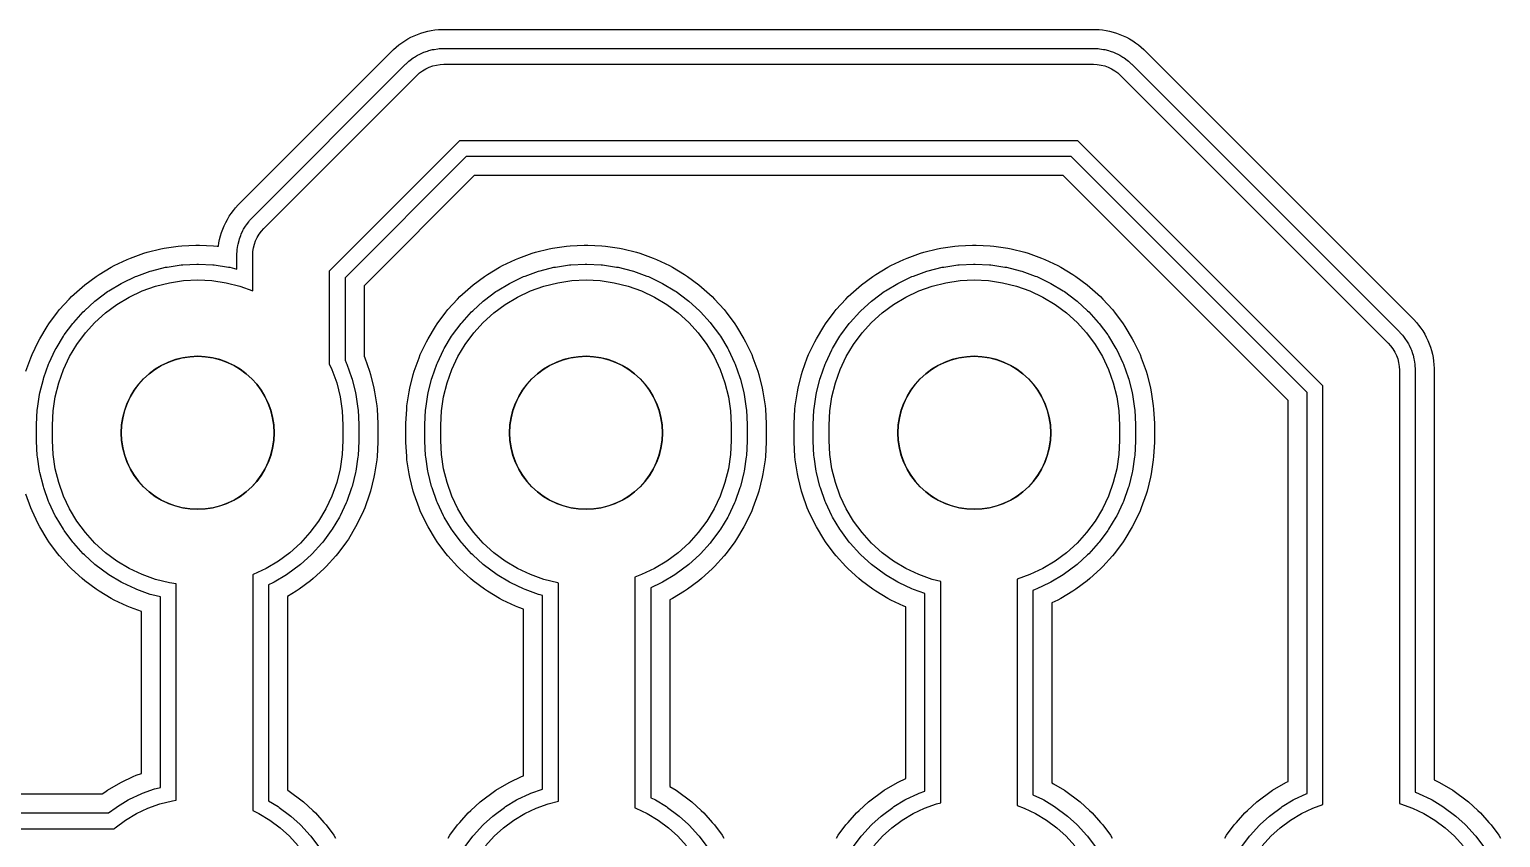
# Model space of a CAD drawing. Header units: millimetres. Extents: x -3 to 103, y -3 to 78.
# Drawn here: x 70.54 to 80.16, y 10.69 to 15.98 of the extents above; entities that cross this region are included whole.
import ezdxf

# ---------------------------------------------------------------- set-up
doc = ezdxf.new("R2010")
doc.units = ezdxf.units.MM
for name, color, linetype in [('COPPER', 1, 'Continuous'), ('DRILL_1p00mm', 5, 'Continuous'), ('ISO_PASS1', 2, 'Continuous'), ('ISO_PASS2', 6, 'Continuous')]:
    doc.layers.add(name, color=color, linetype=linetype)

msp = doc.modelspace()

# ---------------------------------------------------------------- linework, layer by layer
at = {"layer": 'COPPER'}
for points in [[(58.8922, 10.75), (71.093, 10.75), (71.1008, 10.7571), (71.1678, 10.8067), (71.2393, 10.8496), (71.3147, 10.8853), (71.3933, 10.9134), (71.4742, 10.9337), (71.5, 10.9375), (71.5, 12.3515), (71.4547, 12.3583), (71.3642, 12.3809), (71.2765, 12.4123), (71.1922, 12.4522), (71.1122, 12.5001), (71.0373, 12.5556), (70.9682, 12.6182), (70.9056, 12.6873), (70.8501, 12.7622), (70.8022, 12.8422), (70.7623, 12.9265), (70.7309, 13.0142), (70.7083, 13.1047), (70.6946, 13.1969), (70.69, 13.29), (70.69, 13.39), (70.6946, 13.4831), (70.7083, 13.5753), (70.7309, 13.6658), (70.7623, 13.7535), (70.8022, 13.8378), (70.8501, 13.9178), (70.9056, 13.9927), (70.9682, 14.0618), (71.0373, 14.1244), (71.1122, 14.1799), (71.1922, 14.2278), (71.2765, 14.2677), (71.3642, 14.2991), (71.4547, 14.3217), (71.5469, 14.3354), (71.64, 14.34), (71.7331, 14.3354), (71.8253, 14.3217), (71.9158, 14.2991), (72, 14.269), (72, 14.5), (72.0012, 14.5245), (72.0048, 14.5488), (72.0108, 14.5726), (72.019, 14.5957), (72.0295, 14.6178), (72.0421, 14.6389), (72.0567, 14.6586), (72.0732, 14.6768), (73.0732, 15.6768), (73.0914, 15.6933), (73.1111, 15.7079), (73.1322, 15.7205), (73.1543, 15.731), (73.1774, 15.7392), (73.2012, 15.7452), (73.2255, 15.7488), (73.25, 15.75), (77.5, 15.75), (77.5245, 15.7488), (77.5488, 15.7452), (77.5726, 15.7392), (77.5957, 15.731), (77.6178, 15.7205), (77.6389, 15.7079), (77.6586, 15.6933), (77.6768, 15.6768), (79.4268, 13.9268), (79.4433, 13.9086), (79.4579, 13.8889), (79.4705, 13.8678), (79.481, 13.8457), (79.4892, 13.8226), (79.4952, 13.7988), (79.4988, 13.7745), (79.5, 13.75), (79.5, 10.9151), (79.5067, 10.9134), (79.5853, 10.8853), (79.6607, 10.8496), (79.7322, 10.8067), (79.7992, 10.7571), (79.861, 10.701), (79.9171, 10.6392)], [(78.6029, 10.6392), (78.659, 10.701), (78.7208, 10.7571), (78.7878, 10.8067), (78.8593, 10.8496), (78.9347, 10.8853), (79, 10.9087), (79, 13.6464), (77.3964, 15.25), (73.3536, 15.25), (72.5, 14.3964), (72.5, 13.7909), (72.5177, 13.7535), (72.5491, 13.6658), (72.5717, 13.5753), (72.5854, 13.4831), (72.59, 13.39), (72.59, 13.29), (72.5854, 13.1969), (72.5717, 13.1047), (72.5491, 13.0142), (72.5177, 12.9265), (72.4778, 12.8422), (72.4299, 12.7622), (72.3744, 12.6873), (72.3118, 12.6182), (72.2427, 12.5556), (72.1678, 12.5001), (72.0878, 12.4522), (72.0035, 12.4123), (72, 12.411), (72, 10.8689), (72.0407, 10.8496), (72.1122, 10.8067), (72.1792, 10.7571), (72.241, 10.701), (72.2971, 10.6392)], [(73.5229, 10.6392), (73.579, 10.701), (73.6408, 10.7571), (73.7078, 10.8067), (73.7793, 10.8496), (73.8547, 10.8853), (73.9333, 10.9134), (74, 10.9301), (74, 12.3575), (73.9947, 12.3583), (73.9042, 12.3809), (73.8165, 12.4123), (73.7322, 12.4522), (73.6522, 12.5001), (73.5773, 12.5556), (73.5082, 12.6182), (73.4456, 12.6873), (73.3901, 12.7622), (73.3422, 12.8422), (73.3023, 12.9265), (73.2709, 13.0142), (73.2483, 13.1047), (73.2346, 13.1969), (73.23, 13.29), (73.23, 13.39), (73.2346, 13.4831), (73.2483, 13.5753), (73.2709, 13.6658), (73.3023, 13.7535), (73.3422, 13.8378), (73.3901, 13.9178), (73.4456, 13.9927), (73.5082, 14.0618), (73.5773, 14.1244), (73.6522, 14.1799), (73.7322, 14.2278), (73.8165, 14.2677), (73.9042, 14.2991), (73.9947, 14.3217), (74.0869, 14.3354), (74.18, 14.34), (74.2731, 14.3354), (74.3653, 14.3217), (74.4558, 14.2991), (74.5435, 14.2677), (74.6278, 14.2278), (74.7078, 14.1799), (74.7827, 14.1244), (74.8518, 14.0618), (74.9144, 13.9927), (74.9699, 13.9178), (75.0178, 13.8378), (75.0577, 13.7535), (75.0891, 13.6658), (75.1117, 13.5753), (75.1254, 13.4831), (75.13, 13.39), (75.13, 13.29), (75.1254, 13.1969), (75.1117, 13.1047), (75.0891, 13.0142), (75.0577, 12.9265), (75.0178, 12.8422), (74.9699, 12.7622), (74.9144, 12.6873), (74.8518, 12.6182), (74.7827, 12.5556), (74.7078, 12.5001), (74.6278, 12.4522), (74.5435, 12.4123), (74.5, 12.3967), (74.5, 10.8872), (74.5053, 10.8853), (74.5807, 10.8496), (74.6522, 10.8067), (74.7192, 10.7571), (74.781, 10.701), (74.8371, 10.6392)], [(76.0629, 10.6392), (76.119, 10.701), (76.1808, 10.7571), (76.2478, 10.8067), (76.3193, 10.8496), (76.3947, 10.8853), (76.4733, 10.9134), (76.5, 10.9201), (76.5, 12.3669), (76.4442, 12.3809), (76.3565, 12.4123), (76.2722, 12.4522), (76.1922, 12.5001), (76.1173, 12.5556), (76.0482, 12.6182), (75.9856, 12.6873), (75.9301, 12.7622), (75.8822, 12.8422), (75.8423, 12.9265), (75.8109, 13.0142), (75.7883, 13.1047), (75.7746, 13.1969), (75.77, 13.29), (75.77, 13.39), (75.7746, 13.4831), (75.7883, 13.5753), (75.8109, 13.6658), (75.8423, 13.7535), (75.8822, 13.8378), (75.9301, 13.9178), (75.9856, 13.9927), (76.0482, 14.0618), (76.1173, 14.1244), (76.1922, 14.1799), (76.2722, 14.2278), (76.3565, 14.2677), (76.4442, 14.2991), (76.5347, 14.3217), (76.6269, 14.3354), (76.72, 14.34), (76.8131, 14.3354), (76.9053, 14.3217), (76.9958, 14.2991), (77.0835, 14.2677), (77.1678, 14.2278), (77.2478, 14.1799), (77.3227, 14.1244), (77.3918, 14.0618), (77.4544, 13.9927), (77.5099, 13.9178), (77.5578, 13.8378), (77.5977, 13.7535), (77.6291, 13.6658), (77.6517, 13.5753), (77.6654, 13.4831), (77.67, 13.39), (77.67, 13.29), (77.6654, 13.1969), (77.6517, 13.1047), (77.6291, 13.0142), (77.5977, 12.9265), (77.5578, 12.8422), (77.5099, 12.7622), (77.4544, 12.6873), (77.3918, 12.6182), (77.3227, 12.5556), (77.2478, 12.5001), (77.1678, 12.4522), (77.0835, 12.4123), (77, 12.3824), (77, 10.9015), (77.0453, 10.8853), (77.1207, 10.8496), (77.1922, 10.8067), (77.2592, 10.7571), (77.321, 10.701), (77.3771, 10.6392)]]:
    msp.add_lwpolyline(points, dxfattribs=at)
for points in [[(71.2243, 13.6178), (71.199, 13.5757), (71.1781, 13.5313), (71.1615, 13.4851), (71.1496, 13.4375), (71.1424, 13.389), (71.14, 13.34), (71.1424, 13.291), (71.1496, 13.2425), (71.1615, 13.1949), (71.1781, 13.1487), (71.199, 13.1043), (71.2243, 13.0622), (71.2535, 13.0228), (71.2864, 12.9864), (71.3228, 12.9535), (71.3622, 12.9243), (71.4043, 12.899), (71.4487, 12.8781), (71.4949, 12.8615), (71.5425, 12.8496), (71.591, 12.8424), (71.64, 12.84), (71.689, 12.8424), (71.7375, 12.8496), (71.7851, 12.8615), (71.8313, 12.8781), (71.8757, 12.899), (71.9178, 12.9243), (71.9572, 12.9535), (71.9936, 12.9864), (72.0265, 13.0228), (72.0557, 13.0622), (72.081, 13.1043), (72.1019, 13.1487), (72.1185, 13.1949), (72.1304, 13.2425), (72.1376, 13.291), (72.14, 13.34), (72.1376, 13.389), (72.1304, 13.4375), (72.1185, 13.4851), (72.1019, 13.5313), (72.081, 13.5757), (72.0557, 13.6178), (72.0265, 13.6572), (71.9936, 13.6936), (71.9572, 13.7265), (71.9178, 13.7557), (71.8757, 13.781), (71.8313, 13.8019), (71.7851, 13.8185), (71.7375, 13.8304), (71.689, 13.8376), (71.64, 13.84), (71.591, 13.8376), (71.5425, 13.8304), (71.4949, 13.8185), (71.4487, 13.8019), (71.4043, 13.781), (71.3622, 13.7557), (71.3228, 13.7265), (71.2864, 13.6936), (71.2535, 13.6572)], [(73.739, 13.5757), (73.7181, 13.5313), (73.7015, 13.4851), (73.6896, 13.4375), (73.6824, 13.389), (73.68, 13.34), (73.6824, 13.291), (73.6896, 13.2425), (73.7015, 13.1949), (73.7181, 13.1487), (73.739, 13.1043), (73.7643, 13.0622), (73.7935, 13.0228), (73.8264, 12.9864), (73.8628, 12.9535), (73.9022, 12.9243), (73.9443, 12.899), (73.9887, 12.8781), (74.0349, 12.8615), (74.0825, 12.8496), (74.131, 12.8424), (74.18, 12.84), (74.229, 12.8424), (74.2775, 12.8496), (74.3251, 12.8615), (74.3713, 12.8781), (74.4157, 12.899), (74.4578, 12.9243), (74.4972, 12.9535), (74.5336, 12.9864), (74.5665, 13.0228), (74.5957, 13.0622), (74.621, 13.1043), (74.6419, 13.1487), (74.6585, 13.1949), (74.6704, 13.2425), (74.6776, 13.291), (74.68, 13.34), (74.6776, 13.389), (74.6704, 13.4375), (74.6585, 13.4851), (74.6419, 13.5313), (74.621, 13.5757), (74.5957, 13.6178), (74.5665, 13.6572), (74.5336, 13.6936), (74.4972, 13.7265), (74.4578, 13.7557), (74.4157, 13.781), (74.3713, 13.8019), (74.3251, 13.8185), (74.2775, 13.8304), (74.229, 13.8376), (74.18, 13.84), (74.131, 13.8376), (74.0825, 13.8304), (74.0349, 13.8185), (73.9887, 13.8019), (73.9443, 13.781), (73.9022, 13.7557), (73.8628, 13.7265), (73.8264, 13.6936), (73.7935, 13.6572), (73.7643, 13.6178)], [(76.279, 13.5757), (76.2581, 13.5313), (76.2415, 13.4851), (76.2296, 13.4375), (76.2224, 13.389), (76.22, 13.34), (76.2224, 13.291), (76.2296, 13.2425), (76.2415, 13.1949), (76.2581, 13.1487), (76.279, 13.1043), (76.3043, 13.0622), (76.3335, 13.0228), (76.3664, 12.9864), (76.4028, 12.9535), (76.4422, 12.9243), (76.4843, 12.899), (76.5287, 12.8781), (76.5749, 12.8615), (76.6225, 12.8496), (76.671, 12.8424), (76.72, 12.84), (76.769, 12.8424), (76.8175, 12.8496), (76.8651, 12.8615), (76.9113, 12.8781), (76.9557, 12.899), (76.9978, 12.9243), (77.0372, 12.9535), (77.0736, 12.9864), (77.1065, 13.0228), (77.1357, 13.0622), (77.161, 13.1043), (77.1819, 13.1487), (77.1985, 13.1949), (77.2104, 13.2425), (77.2176, 13.291), (77.22, 13.34), (77.2176, 13.389), (77.2104, 13.4375), (77.1985, 13.4851), (77.1819, 13.5313), (77.161, 13.5757), (77.1357, 13.6178), (77.1065, 13.6572), (77.0736, 13.6936), (77.0372, 13.7265), (76.9978, 13.7557), (76.9557, 13.781), (76.9113, 13.8019), (76.8651, 13.8185), (76.8175, 13.8304), (76.769, 13.8376), (76.72, 13.84), (76.671, 13.8376), (76.6225, 13.8304), (76.5749, 13.8185), (76.5287, 13.8019), (76.4843, 13.781), (76.4422, 13.7557), (76.4028, 13.7265), (76.3664, 13.6936), (76.3335, 13.6572), (76.3043, 13.6178)]]:
    msp.add_lwpolyline(points, close=True, dxfattribs=at)
at = {"layer": 'DRILL_1p00mm'}
for centre in [(71.64, 13.34), (74.18, 13.34), (76.72, 13.34)]:
    msp.add_circle(centre, 0.5, dxfattribs=at)
at = {"layer": 'ISO_PASS1'}
for points in [[(58.9652, 10.8536), (71.057, 10.8536), (71.1061, 10.89), (71.1145, 10.8956), (71.1861, 10.9385), (71.195, 10.9433), (71.2704, 10.9789), (71.2798, 10.9828), (71.3584, 11.0109), (71.3681, 11.0139), (71.3964, 11.021), (71.3964, 12.2661), (71.3391, 12.2804), (71.3293, 12.2834), (71.2416, 12.3148), (71.2322, 12.3187), (71.1479, 12.3585), (71.1389, 12.3633), (71.059, 12.4113), (71.0505, 12.4169), (70.9756, 12.4724), (70.9678, 12.4789), (70.8987, 12.5415), (70.8915, 12.5487), (70.8289, 12.6178), (70.8224, 12.6256), (70.7669, 12.7005), (70.7613, 12.709), (70.7133, 12.7889), (70.7085, 12.7979), (70.6687, 12.8822), (70.6648, 12.8916), (70.6334, 12.9793), (70.6304, 12.9891), (70.6078, 13.0795), (70.6058, 13.0895), (70.5921, 13.1817), (70.5911, 13.1918), (70.5865, 13.2849), (70.5864, 13.29), (70.5864, 13.39), (70.5865, 13.3951), (70.5911, 13.4882), (70.5921, 13.4983), (70.6058, 13.5905), (70.6078, 13.6005), (70.6304, 13.6909), (70.6334, 13.7007), (70.6648, 13.7884), (70.6687, 13.7978), (70.7085, 13.8821), (70.7133, 13.8911), (70.7613, 13.971), (70.7669, 13.9795), (70.8224, 14.0544), (70.8289, 14.0622), (70.8915, 14.1313), (70.8987, 14.1385), (70.9678, 14.2011), (70.9756, 14.2076), (71.0505, 14.2631), (71.059, 14.2687), (71.1389, 14.3167), (71.1479, 14.3215), (71.2322, 14.3613), (71.2416, 14.3652), (71.3293, 14.3966), (71.3391, 14.3996), (71.4295, 14.4222), (71.4395, 14.4242), (71.5317, 14.4379), (71.5418, 14.4389), (71.6349, 14.4435), (71.6451, 14.4435), (71.7382, 14.4389), (71.7483, 14.4379), (71.8405, 14.4242), (71.8505, 14.4222), (71.8964, 14.4107), (71.8964, 14.5), (71.8965, 14.5051), (71.8977, 14.5296), (71.8987, 14.5397), (71.9023, 14.564), (71.9043, 14.5739), (71.9103, 14.5977), (71.9132, 14.6075), (71.9215, 14.6306), (71.9254, 14.64), (71.9359, 14.6621), (71.9407, 14.6711), (71.9533, 14.6921), (71.9589, 14.7006), (71.9735, 14.7203), (71.98, 14.7282), (71.9965, 14.7463), (72, 14.75), (73, 15.75), (73.0037, 15.7535), (73.0218, 15.77), (73.0297, 15.7765), (73.0494, 15.7911), (73.0579, 15.7967), (73.0789, 15.8093), (73.0879, 15.8141), (73.11, 15.8246), (73.1194, 15.8285), (73.1425, 15.8368), (73.1523, 15.8397), (73.1761, 15.8457), (73.186, 15.8477), (73.2103, 15.8513), (73.2204, 15.8523), (73.2449, 15.8535), (73.25, 15.8536), (77.5, 15.8536), (77.5051, 15.8535), (77.5296, 15.8523), (77.5397, 15.8513), (77.564, 15.8477), (77.5739, 15.8457), (77.5977, 15.8397), (77.6075, 15.8368), (77.6306, 15.8285), (77.64, 15.8246), (77.6621, 15.8141), (77.6711, 15.8093), (77.6921, 15.7967), (77.7006, 15.7911), (77.7203, 15.7765), (77.7282, 15.77), (77.7463, 15.7535), (77.75, 15.75), (79.5, 14), (79.5035, 13.9963), (79.52, 13.9782), (79.5265, 13.9703), (79.5411, 13.9506), (79.5467, 13.9421), (79.5593, 13.9211), (79.5641, 13.9121), (79.5746, 13.89), (79.5785, 13.8806), (79.5868, 13.8575), (79.5897, 13.8477), (79.5957, 13.8239), (79.5977, 13.814), (79.6013, 13.7897), (79.6023, 13.7796), (79.6035, 13.7551), (79.6036, 13.75), (79.6036, 10.9888), (79.6202, 10.9828), (79.6296, 10.9789), (79.705, 10.9433), (79.7139, 10.9385), (79.7855, 10.8956), (79.7939, 10.89), (79.8609, 10.8403), (79.8688, 10.8338), (79.9306, 10.7778), (79.9378, 10.7706), (79.9938, 10.7088), (80.0003, 10.7009), (80.05, 10.6339)], [(78.47, 10.6339), (78.5197, 10.7009), (78.5262, 10.7088), (78.5822, 10.7706), (78.5894, 10.7778), (78.6512, 10.8338), (78.6591, 10.8403), (78.7261, 10.89), (78.7345, 10.8956), (78.8061, 10.9385), (78.815, 10.9433), (78.8904, 10.9789), (78.8964, 10.9814), (78.8964, 13.6035), (77.3535, 15.1464), (73.3965, 15.1464), (72.6036, 14.3535), (72.6036, 13.8142), (72.6113, 13.7978), (72.6152, 13.7884), (72.6466, 13.7007), (72.6496, 13.6909), (72.6722, 13.6005), (72.6742, 13.5905), (72.6879, 13.4983), (72.6889, 13.4882), (72.6935, 13.3951), (72.6936, 13.39), (72.6936, 13.29), (72.6935, 13.2849), (72.6889, 13.1918), (72.6879, 13.1817), (72.6742, 13.0895), (72.6722, 13.0795), (72.6496, 12.9891), (72.6466, 12.9793), (72.6152, 12.8916), (72.6113, 12.8822), (72.5715, 12.7979), (72.5667, 12.7889), (72.5187, 12.709), (72.5131, 12.7005), (72.4576, 12.6256), (72.4511, 12.6178), (72.3885, 12.5487), (72.3813, 12.5415), (72.3122, 12.4789), (72.3044, 12.4724), (72.2295, 12.4169), (72.221, 12.4113), (72.1411, 12.3633), (72.1321, 12.3585), (72.1036, 12.345), (72.1036, 10.9327), (72.1655, 10.8956), (72.1739, 10.89), (72.2409, 10.8403), (72.2488, 10.8338), (72.3106, 10.7778), (72.3178, 10.7706), (72.3738, 10.7088), (72.3803, 10.7009), (72.43, 10.6339)], [(73.39, 10.6339), (73.4397, 10.7009), (73.4462, 10.7088), (73.5022, 10.7706), (73.5094, 10.7778), (73.5712, 10.8338), (73.5791, 10.8403), (73.6461, 10.89), (73.6545, 10.8956), (73.7261, 10.9385), (73.735, 10.9433), (73.8104, 10.9789), (73.8198, 10.9828), (73.8964, 11.0102), (73.8964, 12.2761), (73.8791, 12.2804), (73.8693, 12.2834), (73.7816, 12.3148), (73.7722, 12.3187), (73.6879, 12.3585), (73.6789, 12.3633), (73.599, 12.4113), (73.5905, 12.4169), (73.5156, 12.4724), (73.5078, 12.4789), (73.4387, 12.5415), (73.4315, 12.5487), (73.3689, 12.6178), (73.3624, 12.6256), (73.3069, 12.7005), (73.3013, 12.709), (73.2533, 12.7889), (73.2485, 12.7979), (73.2087, 12.8822), (73.2048, 12.8916), (73.1734, 12.9793), (73.1704, 12.9891), (73.1478, 13.0795), (73.1458, 13.0895), (73.1321, 13.1817), (73.1311, 13.1918), (73.1265, 13.2849), (73.1264, 13.29), (73.1264, 13.39), (73.1265, 13.3951), (73.1311, 13.4882), (73.1321, 13.4983), (73.1458, 13.5905), (73.1478, 13.6005), (73.1704, 13.6909), (73.1734, 13.7007), (73.2048, 13.7884), (73.2087, 13.7978), (73.2485, 13.8821), (73.2533, 13.8911), (73.3013, 13.971), (73.3069, 13.9795), (73.3624, 14.0544), (73.3689, 14.0622), (73.4315, 14.1313), (73.4387, 14.1385), (73.5078, 14.2011), (73.5156, 14.2076), (73.5905, 14.2631), (73.599, 14.2687), (73.6789, 14.3167), (73.6879, 14.3215), (73.7722, 14.3613), (73.7816, 14.3652), (73.8693, 14.3966), (73.8791, 14.3996), (73.9695, 14.4222), (73.9795, 14.4242), (74.0717, 14.4379), (74.0818, 14.4389), (74.1749, 14.4435), (74.1851, 14.4435), (74.2782, 14.4389), (74.2883, 14.4379), (74.3805, 14.4242), (74.3905, 14.4222), (74.4809, 14.3996), (74.4907, 14.3966), (74.5784, 14.3652), (74.5878, 14.3613), (74.6721, 14.3215), (74.6811, 14.3167), (74.761, 14.2687), (74.7695, 14.2631), (74.8444, 14.2076), (74.8522, 14.2011), (74.9213, 14.1385), (74.9285, 14.1313), (74.9911, 14.0622), (74.9976, 14.0544), (75.0531, 13.9795), (75.0587, 13.971), (75.1067, 13.8911), (75.1115, 13.8821), (75.1513, 13.7978), (75.1552, 13.7884), (75.1866, 13.7007), (75.1896, 13.6909), (75.2122, 13.6005), (75.2142, 13.5905), (75.2279, 13.4983), (75.2289, 13.4882), (75.2335, 13.3951), (75.2336, 13.39), (75.2336, 13.29), (75.2335, 13.2849), (75.2289, 13.1918), (75.2279, 13.1817), (75.2142, 13.0895), (75.2122, 13.0795), (75.1896, 12.9891), (75.1866, 12.9793), (75.1552, 12.8916), (75.1513, 12.8822), (75.1115, 12.7979), (75.1067, 12.7889), (75.0587, 12.709), (75.0531, 12.7005), (74.9976, 12.6256), (74.9911, 12.6178), (74.9285, 12.5487), (74.9213, 12.5415), (74.8522, 12.4789), (74.8444, 12.4724), (74.7695, 12.4169), (74.761, 12.4113), (74.6811, 12.3633), (74.6721, 12.3585), (74.6036, 12.3261), (74.6036, 10.9534), (74.625, 10.9433), (74.6339, 10.9385), (74.7055, 10.8956), (74.7139, 10.89), (74.7809, 10.8403), (74.7888, 10.8338), (74.8506, 10.7778), (74.8578, 10.7706), (74.9138, 10.7088), (74.9203, 10.7009), (74.97, 10.6339)], [(75.93, 10.6339), (75.9797, 10.7009), (75.9862, 10.7088), (76.0422, 10.7706), (76.0494, 10.7778), (76.1112, 10.8338), (76.1191, 10.8403), (76.1861, 10.89), (76.1945, 10.8956), (76.2661, 10.9385), (76.275, 10.9433), (76.3504, 10.9789), (76.3598, 10.9828), (76.3964, 10.9959), (76.3964, 12.288), (76.3216, 12.3148), (76.3122, 12.3187), (76.2279, 12.3585), (76.2189, 12.3633), (76.139, 12.4113), (76.1305, 12.4169), (76.0556, 12.4724), (76.0478, 12.4789), (75.9787, 12.5415), (75.9715, 12.5487), (75.9089, 12.6178), (75.9024, 12.6256), (75.8469, 12.7005), (75.8413, 12.709), (75.7933, 12.7889), (75.7885, 12.7979), (75.7487, 12.8822), (75.7448, 12.8916), (75.7134, 12.9793), (75.7104, 12.9891), (75.6878, 13.0795), (75.6858, 13.0895), (75.6721, 13.1817), (75.6711, 13.1918), (75.6665, 13.2849), (75.6664, 13.29), (75.6664, 13.39), (75.6665, 13.3951), (75.6711, 13.4882), (75.6721, 13.4983), (75.6858, 13.5905), (75.6878, 13.6005), (75.7104, 13.6909), (75.7134, 13.7007), (75.7448, 13.7884), (75.7487, 13.7978), (75.7885, 13.8821), (75.7933, 13.8911), (75.8413, 13.971), (75.8469, 13.9795), (75.9024, 14.0544), (75.9089, 14.0622), (75.9715, 14.1313), (75.9787, 14.1385), (76.0478, 14.2011), (76.0556, 14.2076), (76.1305, 14.2631), (76.139, 14.2687), (76.2189, 14.3167), (76.2279, 14.3215), (76.3122, 14.3613), (76.3216, 14.3652), (76.4093, 14.3966), (76.4191, 14.3996), (76.5095, 14.4222), (76.5195, 14.4242), (76.6117, 14.4379), (76.6218, 14.4389), (76.7149, 14.4435), (76.7251, 14.4435), (76.8182, 14.4389), (76.8283, 14.4379), (76.9205, 14.4242), (76.9305, 14.4222), (77.0209, 14.3996), (77.0307, 14.3966), (77.1184, 14.3652), (77.1278, 14.3613), (77.2121, 14.3215), (77.2211, 14.3167), (77.301, 14.2687), (77.3095, 14.2631), (77.3844, 14.2076), (77.3922, 14.2011), (77.4613, 14.1385), (77.4685, 14.1313), (77.5311, 14.0622), (77.5376, 14.0544), (77.5931, 13.9795), (77.5987, 13.971), (77.6467, 13.8911), (77.6515, 13.8821), (77.6913, 13.7978), (77.6952, 13.7884), (77.7266, 13.7007), (77.7296, 13.6909), (77.7522, 13.6005), (77.7542, 13.5905), (77.7679, 13.4983), (77.7689, 13.4882), (77.7735, 13.3951), (77.7736, 13.39), (77.7736, 13.29), (77.7735, 13.2849), (77.7689, 13.1918), (77.7679, 13.1817), (77.7542, 13.0895), (77.7522, 13.0795), (77.7296, 12.9891), (77.7266, 12.9793), (77.6952, 12.8916), (77.6913, 12.8822), (77.6515, 12.7979), (77.6467, 12.7889), (77.5987, 12.709), (77.5931, 12.7005), (77.5376, 12.6256), (77.5311, 12.6178), (77.4685, 12.5487), (77.4613, 12.5415), (77.3922, 12.4789), (77.3844, 12.4724), (77.3095, 12.4169), (77.301, 12.4113), (77.2211, 12.3633), (77.2121, 12.3585), (77.1278, 12.3187), (77.1184, 12.3148), (77.1036, 12.3095), (77.1036, 10.9723), (77.165, 10.9433), (77.1739, 10.9385), (77.2455, 10.8956), (77.2539, 10.89), (77.3209, 10.8403), (77.3288, 10.8338), (77.3906, 10.7778), (77.3978, 10.7706), (77.4538, 10.7088), (77.4603, 10.7009), (77.51, 10.6339)]]:
    msp.add_lwpolyline(points, dxfattribs=at)
at = {"layer": 'ISO_PASS2'}
for points in [[(70.5163, 13.7425), (70.5477, 13.8303), (70.5563, 13.851), (70.5962, 13.9353), (70.6067, 13.955), (70.6546, 14.035), (70.6671, 14.0536), (70.7226, 14.1284), (70.7368, 14.1457), (70.7994, 14.2148), (70.8152, 14.2306), (70.8843, 14.2932), (70.9016, 14.3074), (70.9764, 14.3629), (70.995, 14.3754), (71.075, 14.4233), (71.0947, 14.4338), (71.179, 14.4737), (71.1997, 14.4823), (71.2875, 14.5137), (71.3089, 14.5202), (71.3993, 14.5428), (71.4212, 14.5472), (71.5134, 14.5609), (71.5357, 14.563), (71.6288, 14.5676), (71.6512, 14.5676), (71.7443, 14.563), (71.7666, 14.5609), (71.776, 14.5595), (71.7794, 14.5822), (71.7837, 14.6041), (71.7897, 14.6279), (71.7962, 14.6493), (71.8045, 14.6724), (71.813, 14.6931), (71.8235, 14.7153), (71.834, 14.735), (71.8467, 14.7561), (71.8591, 14.7747), (71.8737, 14.7944), (71.8879, 14.8116), (71.9044, 14.8298), (71.9121, 14.8379), (72.9121, 15.8379), (72.9202, 15.8456), (72.9384, 15.8621), (72.9556, 15.8763), (72.9753, 15.8909), (72.9939, 15.9033), (73.015, 15.916), (73.0347, 15.9265), (73.0569, 15.937), (73.0776, 15.9455), (73.1007, 15.9538), (73.1221, 15.9603), (73.1459, 15.9663), (73.1678, 15.9706), (73.1921, 15.9742), (73.2143, 15.9764), (73.2388, 15.9776), (73.25, 15.9779), (77.5, 15.9779), (77.5112, 15.9776), (77.5357, 15.9764), (77.5579, 15.9742), (77.5822, 15.9706), (77.6041, 15.9663), (77.6279, 15.9603), (77.6493, 15.9538), (77.6724, 15.9455), (77.6931, 15.937), (77.7153, 15.9265), (77.735, 15.916), (77.7561, 15.9033), (77.7747, 15.8909), (77.7944, 15.8763), (77.8116, 15.8621), (77.8298, 15.8456), (77.8379, 15.8379), (79.5879, 14.0879), (79.5956, 14.0798), (79.6121, 14.0616), (79.6263, 14.0444), (79.6409, 14.0247), (79.6533, 14.0061), (79.666, 13.985), (79.6765, 13.9653), (79.687, 13.9431), (79.6955, 13.9224), (79.7038, 13.8993), (79.7103, 13.8779), (79.7163, 13.8541), (79.7206, 13.8322), (79.7242, 13.8079), (79.7264, 13.7857), (79.7276, 13.7612), (79.7279, 13.75), (79.7279, 11.0699), (79.7581, 11.0557), (79.7779, 11.0451), (79.8494, 11.0022), (79.868, 10.9898), (79.935, 10.9401), (79.9523, 10.9259), (80.0141, 10.8699), (80.0299, 10.8541), (80.0859, 10.7923), (80.1001, 10.775), (80.1498, 10.708), (80.1622, 10.6894)], [(78.3578, 10.6894), (78.3702, 10.708), (78.4199, 10.775), (78.4341, 10.7923), (78.4901, 10.8541), (78.5059, 10.8699), (78.5677, 10.9259), (78.585, 10.9401), (78.652, 10.9898), (78.6706, 11.0022), (78.7421, 11.0451), (78.7619, 11.0557), (78.7721, 11.0605), (78.7721, 13.552), (77.302, 15.0221), (73.448, 15.0221), (72.7279, 14.302), (72.7279, 13.8409), (72.7323, 13.8303), (72.7637, 13.7425), (72.7702, 13.7211), (72.7928, 13.6307), (72.7972, 13.6088), (72.8109, 13.5166), (72.813, 13.4943), (72.8176, 13.4012), (72.8179, 13.39), (72.8179, 13.29), (72.8176, 13.2788), (72.813, 13.1857), (72.8109, 13.1634), (72.7972, 13.0712), (72.7928, 13.0493), (72.7702, 12.9589), (72.7637, 12.9375), (72.7323, 12.8497), (72.7237, 12.829), (72.6838, 12.7447), (72.6733, 12.725), (72.6254, 12.645), (72.6129, 12.6264), (72.5574, 12.5516), (72.5432, 12.5343), (72.4806, 12.4652), (72.4648, 12.4494), (72.3957, 12.3868), (72.3784, 12.3726), (72.3036, 12.3171), (72.285, 12.3046), (72.2279, 12.2704), (72.2279, 11.0031), (72.2294, 11.0022), (72.248, 10.9898), (72.315, 10.9401), (72.3323, 10.9259), (72.3941, 10.8699), (72.4099, 10.8541), (72.4659, 10.7923), (72.4801, 10.775), (72.5298, 10.708), (72.5422, 10.6894)], [(73.2778, 10.6894), (73.2902, 10.708), (73.3399, 10.775), (73.3541, 10.7923), (73.4101, 10.8541), (73.4259, 10.8699), (73.4877, 10.9259), (73.505, 10.9401), (73.572, 10.9898), (73.5906, 11.0022), (73.6621, 11.0451), (73.6819, 11.0557), (73.7573, 11.0913), (73.7721, 11.0975), (73.7721, 12.1861), (73.7397, 12.1977), (73.719, 12.2063), (73.6347, 12.2462), (73.615, 12.2567), (73.535, 12.3046), (73.5164, 12.3171), (73.4416, 12.3726), (73.4243, 12.3868), (73.3552, 12.4494), (73.3394, 12.4652), (73.2768, 12.5343), (73.2626, 12.5516), (73.2071, 12.6264), (73.1946, 12.645), (73.1467, 12.725), (73.1362, 12.7447), (73.0963, 12.829), (73.0877, 12.8497), (73.0563, 12.9375), (73.0498, 12.9589), (73.0272, 13.0493), (73.0228, 13.0712), (73.0091, 13.1634), (73.007, 13.1857), (73.0024, 13.2788), (73.0021, 13.29), (73.0021, 13.39), (73.0024, 13.4012), (73.007, 13.4943), (73.0091, 13.5166), (73.0228, 13.6088), (73.0272, 13.6307), (73.0498, 13.7211), (73.0563, 13.7425), (73.0877, 13.8303), (73.0963, 13.851), (73.1362, 13.9353), (73.1467, 13.955), (73.1946, 14.035), (73.2071, 14.0536), (73.2626, 14.1284), (73.2768, 14.1457), (73.3394, 14.2148), (73.3552, 14.2306), (73.4243, 14.2932), (73.4416, 14.3074), (73.5164, 14.3629), (73.535, 14.3754), (73.615, 14.4233), (73.6347, 14.4338), (73.719, 14.4737), (73.7397, 14.4823), (73.8275, 14.5137), (73.8489, 14.5202), (73.9393, 14.5428), (73.9612, 14.5472), (74.0534, 14.5609), (74.0757, 14.563), (74.1688, 14.5676), (74.1912, 14.5676), (74.2843, 14.563), (74.3066, 14.5609), (74.3988, 14.5472), (74.4207, 14.5428), (74.5111, 14.5202), (74.5325, 14.5137), (74.6203, 14.4823), (74.641, 14.4737), (74.7253, 14.4338), (74.745, 14.4233), (74.825, 14.3754), (74.8436, 14.3629), (74.9184, 14.3074), (74.9357, 14.2932), (75.0048, 14.2306), (75.0206, 14.2148), (75.0832, 14.1457), (75.0974, 14.1284), (75.1529, 14.0536), (75.1654, 14.035), (75.2133, 13.955), (75.2238, 13.9353), (75.2637, 13.851), (75.2723, 13.8303), (75.3037, 13.7425), (75.3102, 13.7211), (75.3328, 13.6307), (75.3372, 13.6088), (75.3509, 13.5166), (75.353, 13.4943), (75.3576, 13.4012), (75.3579, 13.39), (75.3579, 13.29), (75.3576, 13.2788), (75.353, 13.1857), (75.3509, 13.1634), (75.3372, 13.0712), (75.3328, 13.0493), (75.3102, 12.9589), (75.3037, 12.9375), (75.2723, 12.8497), (75.2637, 12.829), (75.2238, 12.7447), (75.2133, 12.725), (75.1654, 12.645), (75.1529, 12.6264), (75.0974, 12.5516), (75.0832, 12.5343), (75.0206, 12.4652), (75.0048, 12.4494), (74.9357, 12.3868), (74.9184, 12.3726), (74.8436, 12.3171), (74.825, 12.3046), (74.745, 12.2567), (74.7279, 12.2476), (74.7279, 11.0271), (74.7694, 11.0022), (74.788, 10.9898), (74.855, 10.9401), (74.8723, 10.9259), (74.9341, 10.8699), (74.9499, 10.8541), (75.0059, 10.7923), (75.0201, 10.775), (75.0698, 10.708), (75.0822, 10.6894)], [(75.8178, 10.6894), (75.8302, 10.708), (75.8799, 10.775), (75.8941, 10.7923), (75.9501, 10.8541), (75.9659, 10.8699), (76.0277, 10.9259), (76.045, 10.9401), (76.112, 10.9898), (76.1306, 11.0022), (76.2021, 11.0451), (76.2219, 11.0557), (76.2721, 11.0794), (76.2721, 12.2009), (76.259, 12.2063), (76.1747, 12.2462), (76.155, 12.2567), (76.075, 12.3046), (76.0564, 12.3171), (75.9816, 12.3726), (75.9643, 12.3868), (75.8952, 12.4494), (75.8794, 12.4652), (75.8168, 12.5343), (75.8026, 12.5516), (75.7471, 12.6264), (75.7346, 12.645), (75.6867, 12.725), (75.6762, 12.7447), (75.6363, 12.829), (75.6277, 12.8497), (75.5963, 12.9375), (75.5898, 12.9589), (75.5672, 13.0493), (75.5628, 13.0712), (75.5491, 13.1634), (75.547, 13.1857), (75.5424, 13.2788), (75.5421, 13.29), (75.5421, 13.39), (75.5424, 13.4012), (75.547, 13.4943), (75.5491, 13.5166), (75.5628, 13.6088), (75.5672, 13.6307), (75.5898, 13.7211), (75.5963, 13.7425), (75.6277, 13.8303), (75.6363, 13.851), (75.6762, 13.9353), (75.6867, 13.955), (75.7346, 14.035), (75.7471, 14.0536), (75.8026, 14.1284), (75.8168, 14.1457), (75.8794, 14.2148), (75.8952, 14.2306), (75.9643, 14.2932), (75.9816, 14.3074), (76.0564, 14.3629), (76.075, 14.3754), (76.155, 14.4233), (76.1747, 14.4338), (76.259, 14.4737), (76.2797, 14.4823), (76.3675, 14.5137), (76.3889, 14.5202), (76.4793, 14.5428), (76.5012, 14.5472), (76.5934, 14.5609), (76.6157, 14.563), (76.7088, 14.5676), (76.7312, 14.5676), (76.8243, 14.563), (76.8466, 14.5609), (76.9388, 14.5472), (76.9607, 14.5428), (77.0511, 14.5202), (77.0725, 14.5137), (77.1603, 14.4823), (77.181, 14.4737), (77.2653, 14.4338), (77.285, 14.4233), (77.365, 14.3754), (77.3836, 14.3629), (77.4584, 14.3074), (77.4757, 14.2932), (77.5448, 14.2306), (77.5606, 14.2148), (77.6232, 14.1457), (77.6374, 14.1284), (77.6929, 14.0536), (77.7054, 14.035), (77.7533, 13.955), (77.7638, 13.9353), (77.8037, 13.851), (77.8123, 13.8303), (77.8437, 13.7425), (77.8502, 13.7211), (77.8728, 13.6307), (77.8772, 13.6088), (77.8909, 13.5166), (77.893, 13.4943), (77.8976, 13.4012), (77.8979, 13.39), (77.8979, 13.29), (77.8976, 13.2788), (77.893, 13.1857), (77.8909, 13.1634), (77.8772, 13.0712), (77.8728, 13.0493), (77.8502, 12.9589), (77.8437, 12.9375), (77.8123, 12.8497), (77.8037, 12.829), (77.7638, 12.7447), (77.7533, 12.725), (77.7054, 12.645), (77.6929, 12.6264), (77.6374, 12.5516), (77.6232, 12.5343), (77.5606, 12.4652), (77.5448, 12.4494), (77.4757, 12.3868), (77.4584, 12.3726), (77.3836, 12.3171), (77.365, 12.3046), (77.285, 12.2567), (77.2653, 12.2462), (77.2279, 12.2285), (77.2279, 11.0504), (77.2379, 11.0451), (77.3094, 11.0022), (77.328, 10.9898), (77.395, 10.9401), (77.4123, 10.9259), (77.4741, 10.8699), (77.4899, 10.8541), (77.5459, 10.7923), (77.5601, 10.775), (77.6098, 10.708), (77.6222, 10.6894)], [(59.0452, 10.9779), (71.016, 10.9779), (71.032, 10.9898), (71.0506, 11.0022), (71.1221, 11.0451), (71.1419, 11.0557), (71.2173, 11.0913), (71.2379, 11.0999), (71.2721, 11.1121), (71.2721, 12.1718), (71.1997, 12.1977), (71.179, 12.2063), (71.0947, 12.2462), (71.075, 12.2567), (70.995, 12.3046), (70.9764, 12.3171), (70.9016, 12.3726), (70.8843, 12.3868), (70.8152, 12.4494), (70.7994, 12.4652), (70.7368, 12.5343), (70.7226, 12.5516), (70.6671, 12.6264), (70.6546, 12.645), (70.6067, 12.725), (70.5962, 12.7447), (70.5563, 12.829), (70.5477, 12.8497), (70.5163, 12.9375)]]:
    msp.add_lwpolyline(points, dxfattribs=at)

doc.saveas('drawing.dxf')
